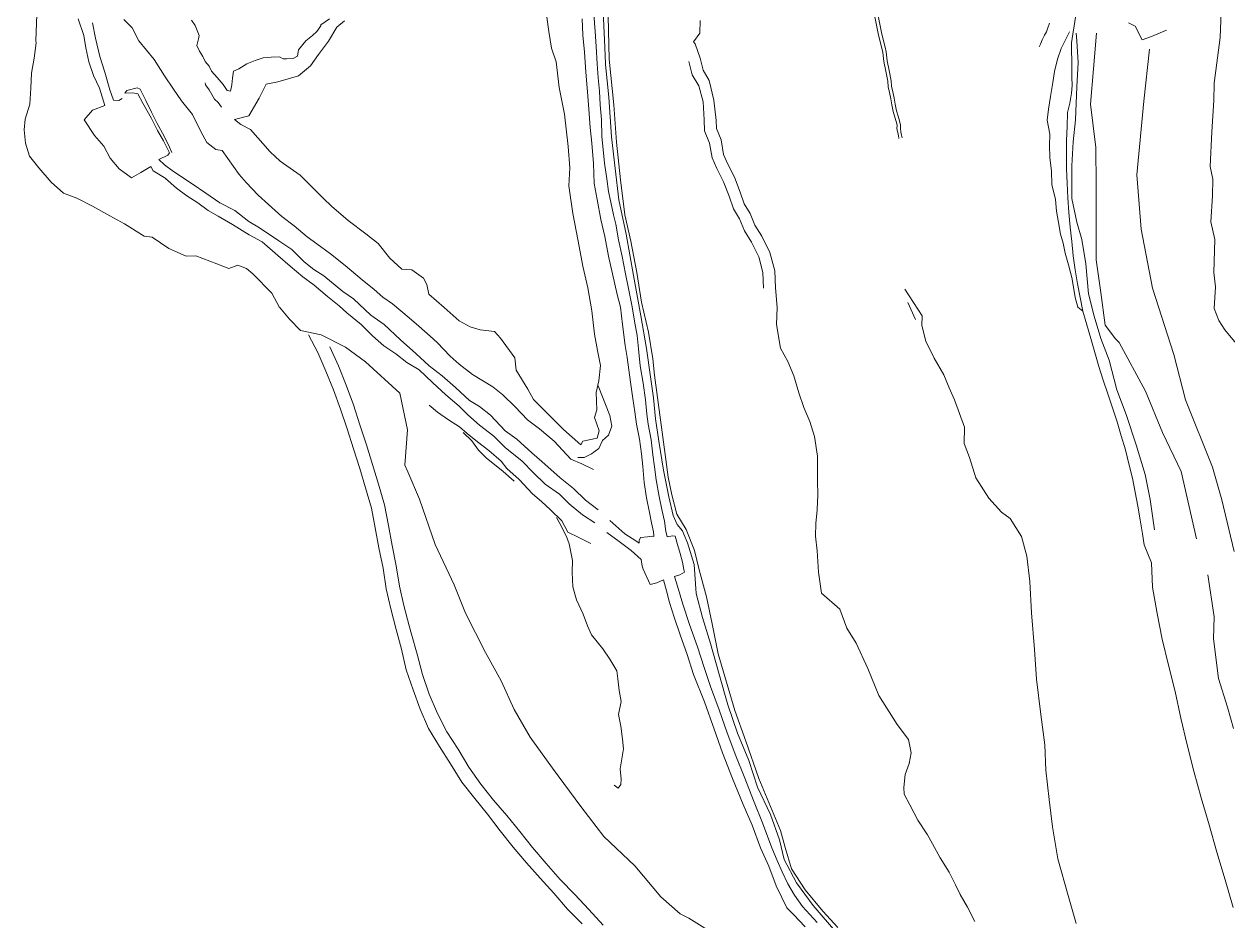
# Model space of a CAD drawing. Extents: x 683321 to 688873, y 7661944 to 7668387.
# Drawn here: x 685196.6 to 685552.8, y 7666323.6 to 7666588.9 of the extents above; entities that cross this region are included whole.
import ezdxf

# ---------------------------------------------------------------- set-up
doc = ezdxf.new("R2010")
doc.units = 0
doc.header["$MEASUREMENT"] = 0
doc.layers.add('01 CRESTA_Line', color=3, linetype='Continuous', lineweight=20)

msp = doc.modelspace()

# ---------------------------------------------------------------- linework, layer by layer
at = {"layer": '01 CRESTA_Line'}
for points in [[(685551.1, 7666600.3, 4158.44), (685550.5, 7666584.88, 4159.26), (685548.75, 7666571.36, 4159.88), (685548.63, 7666566.23, 4159.79), (685548.08, 7666556.98, 4159.75), (685547.54, 7666546.71, 4159.84), (685548.36, 7666542.96, 4159.36), (685548.29, 7666538.03, 4159.22), (685547.73, 7666530.4, 4159.21), (685548.97, 7666525.17, 4159.23), (685548.6, 7666515.43, 4159.7), (685549.09, 7666511.11, 4160.04), (685548.7, 7666504.74, 4160.21), (685550.12, 7666501.2, 4160.39), (685551.87, 7666498.45, 4160.17), (685555.22, 7666494.36, 4159.86)], [(685367.87, 7666594.69, 4224.25), (685368.33, 7666584.2, 4223.84), (685368.63, 7666577.17, 4223.79), (685368.59, 7666576.9, 4223.85), (685369.58, 7666567.26, 4223.46), (685370.35, 7666555.55, 4223.38), (685371.48, 7666546.14, 4223.29), (685372.54, 7666536.92, 4223.1), (685374.76, 7666526.72, 4222.7), (685376.95, 7666514.47, 4222.09), (685379.07, 7666502.61, 4221.65), (685380.78, 7666492.93, 4221.48), (685381.89, 7666484.48, 4221.16), (685382.78, 7666478.28, 4220.96), (685383.42, 7666472.06, 4220.86), (685384.45, 7666465.53, 4220.84), (685385.81, 7666456.9, 4220.74), (685387.36, 7666448.99, 4220.61), (685388.6, 7666443.54, 4220.61), (685389.82, 7666440.87, 4220.79), (685391.38, 7666439, 4220.95), (685391.76, 7666437.95, 4220.01), (685392.89, 7666435.39, 4220.52), (685394.84, 7666428.96, 4220.27), (685395.42, 7666420.45, 4219.92), (685397.3, 7666413.32, 4219.67), (685399.68, 7666405.62, 4219.33), (685402.11, 7666396.85, 4219.1), (685404.8, 7666387.54, 4218.83), (685407.68, 7666379.13, 4218.6), (685411.05, 7666370.99, 4218.33), (685413.6, 7666363.14, 4218.03), (685417.41, 7666355.02, 4217.82), (685420.09, 7666347.57, 4217.54), (685421.49, 7666341.72, 4217.22), (685425.11, 7666334.8, 4217.01), (685430.06, 7666328.11, 4216.81), (685437.28, 7666319.78, 4216.57)], [(685403.8, 7666317.77, 4231.68), (685393.31, 7666324.38, 4232.27), (685390.75, 7666325.71, 4233.72), (685384.99, 7666330.67, 4234.33), (685377.28, 7666339.82, 4233.79), (685368.1, 7666348.54, 4233.79), (685361.32, 7666357.38, 4233.14), (685352.94, 7666368.79, 4232.1), (685346.33, 7666377.91, 4231.81), (685341.63, 7666386.15, 4231.83), (685337.79, 7666394.56, 4231.23), (685333.12, 7666402.98, 4231.54), (685327.24, 7666414.62, 4232.32), (685323.83, 7666423.01, 4232.48), (685318.22, 7666434.96, 4232.96), (685313.58, 7666448.33, 4233.81), (685310.14, 7666456.4, 4234.47), (685309.25, 7666458.35, 4234.49), (685310.01, 7666468.85, 4233.8), (685307.78, 7666479.72, 4233.41), (685297.64, 7666488.96, 4235.07), (685291.7, 7666493.31, 4235.77), (685284.52, 7666496.95, 4237), (685278.33, 7666498.19, 4237.91), (685275.1, 7666501.58, 4237.69), (685272.18, 7666505.11, 4238.05), (685272.17, 7666505.07, 4237.98), (685269.89, 7666509.24, 4236.86), (685264.27, 7666514.95, 4236.91), (685262.39, 7666516.54, 4235.97), (685259.8, 7666517.6, 4235.96), (685257.19, 7666516.58, 4238.3), (685253.59, 7666517.96, 4239.16), (685247.43, 7666520.32, 4238.85), (685244.55, 7666520.19, 4239.95), (685239.44, 7666522.47, 4240.98), (685234.52, 7666525.87, 4241.3), (685232.15, 7666526.12, 4241.92), (685226.3, 7666529.76, 4242.94), (685221.96, 7666532.16, 4243.44), (685216.8, 7666535.05, 4244.01), (685212.2, 7666537.38, 4244.44), (685208.24, 7666538.87, 4244.85), (685204.55, 7666542.13, 4245.68), (685200.96, 7666546.33, 4246.16), (685198.22, 7666549.84, 4246.93), (685196.96, 7666553.69, 4246.7), (685196.57, 7666557.56, 4246.16), (685196.9, 7666560.78, 4245.43), (685198.23, 7666565.15, 4244.94), (685198.58, 7666569.96, 4244.83), (685198.73, 7666574.33, 4245.36), (685199.53, 7666578.8, 4245.81), (685200.14, 7666583.31, 4246.01), (685200.09, 7666583.87, 4246.09), (685200.36, 7666591.71, 4246.84)], [(685212.55, 7666590.45, 4239.4), (685214.25, 7666585.45, 4238.75), (685214.86, 7666581.82, 4238.42), (685215.72, 7666577.69, 4238.18), (685217.13, 7666573.69, 4237.73), (685218.84, 7666569.87, 4237.49), (685220.45, 7666564.8, 4236.9), (685216.79, 7666563.38, 4237.19), (685214.32, 7666560.59, 4236.88), (685217.38, 7666555.91, 4236.9), (685220.13, 7666552.78, 4236.3), (685222.05, 7666549.17, 4236.27), (685224.7, 7666546.05, 4235.97), (685228.31, 7666543.4, 4236.13), (685231.14, 7666544.95, 4236.07), (685234.09, 7666546.7, 4235.94), (685234.73, 7666545.43, 4236.01), (685238.51, 7666543.19, 4235.53), (685238.43, 7666543.19, 4235.51), (685241.65, 7666540.3, 4234.85), (685244.69, 7666538.08, 4234.23), (685248.01, 7666535.96, 4233.47), (685251.01, 7666533.71, 4232.89), (685254.01, 7666532.1, 4232.72), (685258.25, 7666529.59, 4232.29), (685263.13, 7666526.57, 4231.56), (685266.98, 7666524.41, 4231.17), (685271.69, 7666520.42, 4230.63), (685275.35, 7666517.22, 4230.09), (685279.04, 7666514.14, 4229.41), (685282.42, 7666511.6, 4229.2), (685286.36, 7666508.32, 4228.62), (685289.85, 7666505.52, 4228.21), (685292.11, 7666503.45, 4227.95), (685296.3, 7666500.02, 4227.55), (685299.69, 7666496.66, 4227.32), (685303.01, 7666493.71, 4226.75), (685306.61, 7666491.3, 4226.4), (685309.87, 7666488.77, 4225.9), (685313.45, 7666486.63, 4225.34), (685317.38, 7666482.86, 4224.93), (685321.34, 7666479.2, 4224.58), (685325.32, 7666475.86, 4224.56), (685327.91, 7666473.24, 4224.11), (685331.35, 7666470.22, 4223.68), (685335.56, 7666466.93, 4223.09), (685338.95, 7666463.61, 4222.82), (685343.98, 7666459.59, 4222.23), (685347.21, 7666456.22, 4221.92), (685350.73, 7666452.81, 4221.6), (685354.99, 7666449.83, 4221.15), (685357.9, 7666446.97, 4220.84), (685361.78, 7666443.72, 4220.53), (685365.49, 7666441.35, 4220.25)], [(685226.09, 7666590.2, 4238.99), (685228.55, 7666587.76, 4238.48), (685230.48, 7666583.87, 4238.09), (685232.8, 7666581.15, 4237.72), (685235.11, 7666578.39, 4237.44), (685238.12, 7666573.55, 4237.06), (685240.79, 7666569.61, 4236.67), (685243.15, 7666566.18, 4236.19), (685246.41, 7666562.14, 4235.79), (685248.88, 7666557.12, 4235.29), (685250.68, 7666553.84, 4234.83), (685253.36, 7666551.75, 4234.38), (685255.17, 7666551.45, 4234.05), (685260.2, 7666544.37, 4233.46), (685262.3, 7666542, 4232.99), (685265.84, 7666538.23, 4232.71), (685268.89, 7666535.53, 4232.06), (685272.83, 7666531.95, 4231.48), (685276.48, 7666529.23, 4230.91), (685280.35, 7666525.92, 4230.48), (685283.16, 7666523.91, 4229.92), (685287.29, 7666520.88, 4229.65), (685291.55, 7666517.47, 4229.14), (685296.66, 7666513.22, 4228.5), (685300.16, 7666510.34, 4228.13), (685302.7, 7666508.08, 4227.66), (685305.58, 7666506.07, 4227.46), (685310.48, 7666501.98, 4227.07), (685313.42, 7666499.49, 4226.6), (685316.74, 7666496.54, 4226.16), (685318.78, 7666494.65, 4225.91), (685322.63, 7666490.65, 4225.68), (685325.32, 7666488.28, 4225.4), (685329.3, 7666485.19, 4224.94), (685335.33, 7666481.61, 4224.6), (685338.25, 7666479.15, 4224.06), (685341.92, 7666475.66, 4223.67), (685345.57, 7666471.77, 4223.18), (685349.1, 7666469.17, 4222.89), (685353.46, 7666465.49, 4222.25), (685358.33, 7666460.16, 4221.81), (685361.66, 7666458.82, 4221.38), (685365.08, 7666457.14, 4221.08)], [(685286.92, 7666590.38, 4229.2), (685284.41, 7666588.63, 4228.09), (685284.4, 7666588.35, 4228.17), (685283.22, 7666586.71, 4229.07), (685281.95, 7666585.5, 4229.2), (685279.96, 7666583.92, 4228.95), (685277.79, 7666581.3, 4227.85), (685277.63, 7666580.66, 4228.28), (685277.47, 7666579.37, 4229.07), (685276.24, 7666578.73, 4229.43), (685274.36, 7666578.57, 4229.25), (685273.19, 7666578.57, 4228.98), (685272.13, 7666579.18, 4229.61), (685269.68, 7666579.06, 4230.08), (685267.27, 7666578.85, 4230.18), (685264.93, 7666578.13, 4229.82), (685262.52, 7666577.13, 4229.37), (685260.15, 7666575.59, 4228.81), (685258.55, 7666574.93, 4228.57), (685258.23, 7666572.86, 4229.1), (685258.09, 7666570.94, 4229.47), (685257.63, 7666569.01, 4229.74), (685256.68, 7666569.23, 4230.24), (685255.47, 7666571.03, 4230.49), (685253.69, 7666573.05, 4229.98), (685252.01, 7666574.93, 4229.48), (685251.3, 7666576.47, 4230.07), (685250.19, 7666577.84, 4230.23), (685249.42, 7666579.27, 4229.9), (685248.47, 7666580.91, 4229.11), (685247.68, 7666582.52, 4228.3), (685248.17, 7666584.56, 4229.21), (685248.35, 7666585.53, 4229.81), (685247.8, 7666586.98, 4230.01), (685247.21, 7666588.5, 4229.88), (685246.1, 7666590.05, 4229.28)], [(685351.27, 7666590.88, 4226.44), (685351.88, 7666586.65, 4226.1), (685352.66, 7666581.76, 4225.96), (685353.99, 7666577.72, 4225.81), (685354.93, 7666570.09, 4225.7), (685356.45, 7666562.22, 4225.46), (685357.57, 7666552.64, 4224.98), (685358.09, 7666546.34, 4225.06), (685357.74, 7666541.05, 4225.08), (685358.92, 7666532.83, 4224.63), (685360.51, 7666524.63, 4224.64), (685361.87, 7666517.22, 4224.19), (685363.38, 7666510.87, 4223.89), (685364.59, 7666504.07, 4223.67), (685365.35, 7666497.11, 4223.47), (685366.25, 7666492.27, 4223.35), (685367.16, 7666487.89, 4223.12), (685366.64, 7666483.33, 4223.41), (685365.84, 7666479.91, 4223.68), (685366.07, 7666474.76, 4224.55), (685365.4, 7666472.54, 4224.75), (685366.74, 7666468.51, 4224.72), (685366.12, 7666466.37, 4224.72), (685361.87, 7666465.45, 4224.4), (685361.33, 7666464.42, 4224.63), (685356.16, 7666468.96, 4224.47), (685347.36, 7666477.78, 4222.94), (685345.64, 7666480.89, 4223.4), (685342.15, 7666486.48, 4223.19), (685341.77, 7666490.18, 4224.02), (685337.55, 7666495.99, 4222.9), (685335.75, 7666497.97, 4223.82), (685331.53, 7666498.47, 4223.67), (685328.6, 7666499.28, 4224.58), (685325.32, 7666501.08, 4224.36), (685320.89, 7666504.99, 4224.72), (685316.39, 7666508.97, 4224.94), (685315.77, 7666511.84, 4223.58), (685314.77, 7666513.69, 4224.01), (685311.3, 7666516.2, 4223.91), (685308.35, 7666516.42, 4224.65), (685304.81, 7666519.6, 4225.66), (685301.34, 7666523.97, 4225.55), (685297.72, 7666526.85, 4226.36), (685292.5, 7666530.81, 4226.38), (685287.53, 7666534.98, 4226.14), (685285.14, 7666537.23, 4226.52), (685281.59, 7666540.78, 4226.46), (685278.23, 7666544.2, 4226.84), (685272.3, 7666548.28, 4226.75), (685269.36, 7666551.04, 4227.01), (685263.53, 7666557.71, 4226.65), (685260.7, 7666559.18, 4226.97), (685258.88, 7666560.64, 4228.34), (685263.08, 7666561.76, 4228.74), (685266.09, 7666566.99, 4228.45), (685268.21, 7666571.11, 4228.44), (685271.61, 7666571.82, 4227.33), (685277.78, 7666573.53, 4227.14), (685281.29, 7666576.55, 4227.07), (685283.72, 7666579.88, 4227.01), (685286.65, 7666583.79, 4227.64), (685289.16, 7666587.99, 4227.71), (685291.4, 7666589.87, 4228.01)], [(685361.73, 7666590.44, 4223.3), (685361.95, 7666585.63, 4223.11), (685362.36, 7666580.58, 4222.89), (685362.83, 7666574.67, 4222.73), (685363.26, 7666568.82, 4222.69), (685363.67, 7666563.71, 4222.57), (685364.13, 7666558.33, 4222.51), (685364.56, 7666553.63, 4222.31), (685365.05, 7666547.64, 4222.35), (685365.29, 7666541.73, 4222.24), (685366.16, 7666536.96, 4222.09), (685367.25, 7666531.02, 4221.89), (685368.39, 7666526.07, 4221.66), (685369.47, 7666520.25, 4221.52), (685370.74, 7666514.99, 4221.28), (685372.08, 7666508.89, 4221.01), (685373.04, 7666505.12, 4220.91), (685373.67, 7666500.03, 4220.86), (685374.46, 7666493.78, 4220.69), (685375.06, 7666490.27, 4220.51), (685375.48, 7666486.63, 4220.37), (685375.99, 7666482.98, 4220.24), (685376.66, 7666478.11, 4220.2), (685377.34, 7666474.2, 4219.94), (685377.76, 7666470.51, 4219.94), (685378.71, 7666466.09, 4220.01), (685379.27, 7666461.7, 4219.94), (685379.67, 7666457.97, 4219.8), (685380.05, 7666453.29, 4219.79), (685380.78, 7666448.72, 4219.7), (685381.69, 7666444.43, 4219.67), (685382.28, 7666441.3, 4219.46), (685382.83, 7666438.71, 4219.51), (685382.93, 7666437.58, 4219.33), (685382.91, 7666437.3, 4219.25), (685382.4, 7666437.38, 4219.29), (685381.02, 7666437.18, 4219.3), (685378.96, 7666437.01, 4219.31), (685378.58, 7666436.15, 4219.18), (685378.54, 7666435.32, 4219.14), (685377.61, 7666436.04, 4219.15), (685374.39, 7666438.1, 4219.58), (685369.88, 7666442, 4220.01)], [(685431.29, 7666323.06, 4216.1), (685426.96, 7666327.8, 4216.32), (685424.53, 7666331.17, 4216.32), (685422.59, 7666334.5, 4216.49), (685420.86, 7666338.06, 4216.65), (685419.39, 7666341.4, 4216.6), (685417.82, 7666345.19, 4216.57), (685415.05, 7666352.6, 4216.77), (685412.58, 7666358.69, 4217), (685409.63, 7666366.25, 4217.22), (685407.2, 7666372.43, 4217.45), (685404.65, 7666379.18, 4217.68), (685402.26, 7666386, 4217.88), (685399.73, 7666392.91, 4218.05), (685397.86, 7666398.57, 4218.11), (685395.81, 7666404.68, 4218.15), (685393.49, 7666411.28, 4218.2), (685391.49, 7666417.3, 4218.27), (685389.89, 7666422.62, 4218.46), (685389.03, 7666425.46, 4218.76), (685390.57, 7666425.95, 4218.71), (685392.03, 7666426.78, 4218.77), (685391.85, 7666427.53, 4218.86), (685391.36, 7666429.66, 4218.93), (685390.69, 7666432.22, 4219.16), (685389.93, 7666434.93, 4219.19), (685389.21, 7666437.41, 4219.24), (685388.41, 7666437.49, 4219.28), (685386.89, 7666437.23, 4219.34), (685386.85, 7666437.25, 4219.34), (685386.49, 7666438.77, 4219.42), (685386.08, 7666441.84, 4219.55), (685385.27, 7666445.3, 4219.51), (685384.49, 7666449.12, 4219.69), (685383.58, 7666454.09, 4219.71), (685383.11, 7666457.87, 4219.68), (685382.59, 7666461.41, 4219.84), (685382.1, 7666465.93, 4219.96), (685381.28, 7666470.49, 4220.03), (685380.9, 7666473.49, 4220.13), (685380.41, 7666477.73, 4220.15), (685379.74, 7666482.62, 4220.36), (685378.92, 7666487.79, 4220.42), (685378.43, 7666492.76, 4220.61), (685377.99, 7666496.75, 4220.8), (685377.25, 7666500.98, 4220.93), (685376.52, 7666505.19, 4220.91), (685375.53, 7666510.16, 4221.15), (685374.53, 7666515.04, 4221.42), (685373.54, 7666520.09, 4221.7), (685372.49, 7666525.06, 4221.84), (685371.65, 7666529.7, 4221.92), (685370.99, 7666532.47, 4221.97), (685370.16, 7666536.15, 4222.02), (685369.53, 7666539.3, 4222.08), (685368.99, 7666543.07, 4222.28), (685368.29, 7666547.73, 4222.48), (685367.89, 7666551.74, 4222.4), (685367.57, 7666555.6, 4222.42), (685367.39, 7666560.6, 4222.58), (685367, 7666564.97, 4222.64), (685366.84, 7666568.99, 4222.72), (685366.5, 7666572.98, 4222.79), (685366.2, 7666577.1, 4222.83), (685365.87, 7666582.27, 4223.14), (685365.56, 7666586.64, 4223.11), (685365.21, 7666591.9, 4223.38)], [(685369.4, 7666591.23, 4224.01), (685369.73, 7666578.5, 4223.8), (685371.05, 7666564.97, 4223.46), (685371.84, 7666553.96, 4223.43), (685373.07, 7666542.78, 4223.25), (685374.38, 7666532.43, 4222.94), (685376.14, 7666524.61, 4222.64), (685377.93, 7666515.42, 4222.2), (685379.28, 7666506.65, 4221.7), (685381.35, 7666497.73, 4221.67), (685382.62, 7666489.84, 4221.37), (685383.14, 7666485, 4221.22), (685386.44, 7666460.06, 4220.74), (685387.2, 7666454.86, 4220.7), (685388.25, 7666449.66, 4220.61), (685389.75, 7666443.87, 4220.08), (685392.53, 7666439.33, 4220.59), (685394.98, 7666433.11, 4220.55), (685396.36, 7666427.42, 4220.32), (685398.47, 7666419.47, 4219.89), (685400.19, 7666411.48, 4219.62), (685401.92, 7666402.55, 4219.33), (685404.4, 7666394.2, 4219.03), (685406.92, 7666385.78, 4218.81), (685410.15, 7666376.76, 4218.61), (685413.99, 7666365.72, 4218.08), (685417.47, 7666357.45, 4217.85), (685420.4, 7666350.28, 4217.68), (685421.74, 7666345.25, 4217.36), (685423.64, 7666338.95, 4217.18), (685427.74, 7666332.75, 4216.96), (685432.92, 7666326.41, 4216.77), (685437.37, 7666321.61, 4216.66)], [(685396.6, 7666589.98, 4225.68), (685396.5, 7666586.23, 4225.34), (685394.69, 7666583.58, 4225.33), (685395.14, 7666583.02, 4224.27), (685396.65, 7666578.79, 4224.16), (685397.57, 7666575.22, 4224.07), (685399.33, 7666572.23, 4224), (685400.64, 7666566.33, 4223.93), (685401.34, 7666560.37, 4223.89), (685401.43, 7666558, 4223.91), (685402.8, 7666554.61, 4223.88), (685403.57, 7666550.34, 4223.94), (685404.7, 7666547.63, 4223.93), (685406.75, 7666543.63, 4223.91), (685408.47, 7666539.17, 4223.84), (685409.65, 7666535.74, 4223.78), (685411.44, 7666532.85, 4223.74), (685412.84, 7666529.34, 4223.61), (685414.89, 7666526.1, 4223.51), (685417.28, 7666521.3, 4223.36), (685418.7, 7666515.92, 4223.08), (685418.88, 7666510.85, 4222.92), (685419.44, 7666505.06, 4222.78), (685419.19, 7666500.03, 4222.57), (685420.42, 7666492.96, 4222.66), (685422.58, 7666489.03, 4222.6), (685424.32, 7666484.83, 4222.52), (685425.85, 7666479.78, 4222.35), (685427.35, 7666475.46, 4222.24), (685429.11, 7666471.29, 4222.18), (685430.47, 7666466.86, 4222.03), (685431.31, 7666461.1, 4221.9), (685431.33, 7666453.75, 4221.14), (685431.42, 7666449.63, 4221.12), (685431.23, 7666445.2, 4221.05), (685430.84, 7666441.16, 4220.91), (685430.76, 7666437.4, 4220.82), (685431.28, 7666433.08, 4220.62), (685431.64, 7666426.69, 4220.52), (685432.51, 7666420.57, 4222.37), (685437.92, 7666415.82, 4221.38), (685440.01, 7666410.21, 4221.47), (685442.81, 7666405.74, 4220.84), (685446.24, 7666398.21, 4220.32), (685449.51, 7666390.3, 4219.98), (685454.95, 7666381.71, 4219.49), (685458.33, 7666377.25, 4218.63), (685459.07, 7666373.28, 4218.89), (685458.52, 7666370.15, 4218.52), (685457.31, 7666366.93, 4220.29), (685456.92, 7666363.07, 4220.34), (685457.02, 7666361.08, 4219.24), (685458.66, 7666357.9, 4219.08), (685461.08, 7666353.36, 4218.97), (685463.93, 7666348.99, 4218.83), (685465.34, 7666346.36, 4218.59), (685467.63, 7666342.25, 4218.76), (685470.3, 7666337.98, 4218.6), (685472.17, 7666334.24, 4218.73), (685473.62, 7666331.36, 4218.64), (685475.7, 7666327.66, 4218.53), (685477.87, 7666323.4, 4218.58)], [(685455.45, 7666555.01, 4190.06), (685455.28, 7666555.79, 4190.1), (685455.08, 7666556.79, 4190.13), (685454.87, 7666557.87, 4190.17), (685454.92, 7666558.93, 4190.37), (685454.68, 7666560.03, 4190.39), (685454.27, 7666561.38, 4190.5), (685453.74, 7666563.01, 4190.54), (685453.39, 7666564.96, 4190.51), (685453.08, 7666566.73, 4190.61), (685452.7, 7666568.6, 4190.67), (685452.23, 7666570.33, 4190.75), (685452.15, 7666571.99, 4190.74), (685451.6, 7666574.92, 4190.91), (685451.03, 7666577.84, 4191.01), (685450.7, 7666580.49, 4191.1), (685450.38, 7666581.79, 4191.13), (685449.44, 7666585.63, 4191.11), (685448.21, 7666591.48, 4191.03)], [(685449.17, 7666591.77, 4191.03), (685450.42, 7666585.85, 4191.11), (685451.35, 7666582.03, 4191.13), (685451.69, 7666580.68, 4191.1), (685452.02, 7666578, 4191.01), (685452.58, 7666575.1, 4190.91), (685453.14, 7666572.11, 4190.74), (685453.23, 7666570.49, 4190.75), (685453.67, 7666568.83, 4190.67), (685454.06, 7666566.91, 4190.61), (685454.37, 7666565.14, 4190.51), (685454.71, 7666563.25, 4190.54), (685455.22, 7666561.68, 4190.5), (685455.65, 7666560.29, 4190.39), (685455.93, 7666559.01, 4190.37), (685455.88, 7666557.95, 4190.17), (685456.06, 7666556.98, 4190.13), (685456.25, 7666556, 4190.1), (685456.43, 7666555.23, 4190.06)], [(685509.91, 7666503.94, 4191.71), (685509.08, 7666507.97, 4191.63), (685508.25, 7666512, 4191.54), (685507.64, 7666516.14, 4191.46), (685507.03, 7666520.28, 4191.38), (685506.58, 7666524.53, 4191.32), (685506.12, 7666528.78, 4191.26), (685505.77, 7666533.14, 4191.24), (685505.41, 7666537.5, 4191.22), (685505.2, 7666541.77, 4191.2), (685504.99, 7666546.04, 4191.19), (685505.03, 7666550.25, 4191.14), (685505.06, 7666554.45, 4191.08), (685505.22, 7666558.58, 4191.02), (685505.38, 7666562.72, 4190.95), (685506.07, 7666565.45, 4190.89), (685506.56, 7666568.46, 4190.83), (685506.71, 7666570.7, 4190.78), (685506.66, 7666573.21, 4190.73), (685506.62, 7666575.72, 4190.68), (685506.58, 7666578.25, 4190.62), (685506.55, 7666580.77, 4190.57), (685506.52, 7666583.3, 4190.52), (685506.93, 7666585.85, 4190.46), (685507.34, 7666588.4, 4190.41), (685507.74, 7666590.95, 4190.36)], [(685216.8, 7666589.2, 4239.2), (685217.69, 7666584.74, 4238.79), (685218.94, 7666579.29, 4238.32), (685220.43, 7666574.62, 4237.88), (685221.93, 7666569.42, 4237.27), (685223.07, 7666566.4, 4237.03), (685224.65, 7666566.3, 4236.89), (685225.62, 7666566.83, 4236.92)], [(685500, 7666589.12, 4189.88), (685499.55, 7666587.74, 4189.59), (685499.13, 7666586.63, 4189.11), (685498.56, 7666585.6, 4189.01), (685497.8, 7666584.25, 4188.84), (685497.3, 7666582.98, 4188.9), (685496.98, 7666582.18, 4188.66)], [(685554.37, 7666327.55, 4193.34), (685552.02, 7666335.77, 4193.27), (685549.57, 7666343.9, 4193.3), (685547.25, 7666351.95, 4193.17), (685544.92, 7666359.97, 4193.2), (685542.71, 7666367.86, 4193.21), (685540.72, 7666375.7, 4193.2), (685538.9, 7666383.52, 4193.12), (685537.17, 7666391.44, 4192.91), (685535.25, 7666399.27, 4192.77), (685533.36, 7666406.96, 4192.76), (685531.84, 7666414.52, 4192.69), (685530.52, 7666422.32, 4192.73), (685530.16, 7666429.47, 4192.78), (685528.04, 7666434.78, 4192.81), (685527.49, 7666438.09, 4192.76), (685526.8, 7666442.18, 4192.69), (685526.1, 7666446.28, 4192.63), (685525.32, 7666450.43, 4192.55), (685524.54, 7666454.57, 4192.48), (685523.5, 7666458.74, 4192.43), (685522.45, 7666462.91, 4192.37), (685521.23, 7666467.08, 4192.29), (685520, 7666471.24, 4192.22), (685518.63, 7666475.35, 4192.13), (685517.25, 7666479.45, 4192.05), (685515.92, 7666483.53, 4191.99), (685514.59, 7666487.61, 4191.94), (685513.39, 7666491.73, 4191.89), (685512.2, 7666495.84, 4191.84), (685511.05, 7666499.89, 4191.77), (685509.91, 7666503.94, 4191.71), (685508.42, 7666505.12, 4191.48), (685507.64, 7666507.99, 4191.41), (685507.22, 7666510.48, 4191.4), (685506.6, 7666513.9, 4191.39), (685505.64, 7666517.65, 4191.43), (685504.65, 7666521.09, 4191.42), (685504.07, 7666524.06, 4191.38), (685503.23, 7666526.73, 4191.29), (685502.67, 7666530.15, 4191.27), (685502.1, 7666533.51, 4191.17), (685501.74, 7666536.97, 4191.1), (685500.72, 7666541.41, 4191.16), (685500.63, 7666545.41, 4191.11), (685500.12, 7666549.37, 4191.11), (685500.02, 7666552.94, 4190.93), (685500.13, 7666556.32, 4191.1), (685499.3, 7666560.46, 4191.11), (685499.73, 7666563.72, 4190.84), (685500.32, 7666567.48, 4190.64), (685500.98, 7666571.59, 4190.66), (685501.51, 7666574.88, 4190.55), (685502.42, 7666578.51, 4190.38), (685503.45, 7666581.65, 4190.24), (685505.04, 7666584.84, 4190.15), (685505.97, 7666586.54, 4189.99)], [(685534.64, 7666587.09, 4170.1), (685530.21, 7666585.18, 4170.37), (685527.46, 7666584.18, 4175.07), (685525.34, 7666588.25, 4175.96), (685523.42, 7666589.21, 4177.56)], [(685507.88, 7666586.21, 4189.61), (685508.12, 7666583.92, 4190.24), (685508.45, 7666577.52, 4190.07), (685508.12, 7666570.29, 4189.86), (685507.66, 7666560.51, 4189.76), (685506.97, 7666554.04, 4189.69), (685506.65, 7666546.98, 4189.58), (685506.65, 7666537.29, 4189.59), (685508.12, 7666530.23, 4189.61), (685509.6, 7666525.14, 4189.73), (685510.75, 7666517.91, 4189.87), (685511.57, 7666509.04, 4189.84), (685513.21, 7666502.47, 4189.84), (685515.19, 7666495.91, 4189.92), (685517.65, 7666489.5, 4190.01), (685519.95, 7666480.63, 4190.15), (685522.74, 7666473.41, 4190.38), (685525.69, 7666464.38, 4190.65), (685528.32, 7666455.67, 4190.92), (685529.8, 7666448.28, 4191.18), (685531.11, 7666439.25, 4191.42)], [(685543.55, 7666436.62, 4181.94), (685539.01, 7666456.47, 4182.26), (685533.42, 7666468.05, 4183.59), (685528.38, 7666480.26, 4183.43), (685520.67, 7666494.69, 4184.73), (685519.55, 7666495.76, 4187.2), (685516.51, 7666499.85, 4187.27), (685515.16, 7666509.5, 4186.74), (685513.81, 7666519.15, 4186.21), (685513.79, 7666530.23, 4186.39), (685513.78, 7666541.32, 4186.56), (685513.76, 7666552.41, 4186.74), (685512.14, 7666565.23, 4187.87), (685513.01, 7666575.68, 4187.76), (685513.87, 7666586.14, 4187.64)], [(685529.57, 7666581.49, 4175.11), (685527.92, 7666566.06, 4175.3), (685525.83, 7666544.24, 4175.51), (685527.1, 7666528.23, 4175.42), (685530.45, 7666510.74, 4175.32), (685536.82, 7666491.08, 4175.64), (685540.25, 7666477.73, 4175.56), (685548.27, 7666457.8, 4175.75), (685551.04, 7666448.11, 4175.67), (685554.63, 7666432.89, 4175.55)], [(685393.3, 7666577.77, 4225.66), (685394.3, 7666573.87, 4225.57), (685396.22, 7666570.6, 4225.5), (685397.53, 7666565.88, 4225.43), (685397.83, 7666560.52, 4225.39), (685397.96, 7666557.25, 4225.41), (685399.42, 7666553.63, 4225.38), (685400.19, 7666549.34, 4225.44), (685401.52, 7666546.15, 4225.43), (685403.56, 7666542.19, 4225.41), (685405.18, 7666537.97, 4225.34), (685406.47, 7666534.23, 4225.28), (685408.31, 7666531.27, 4225.24), (685409.71, 7666527.75, 4225.11), (685411.84, 7666524.38, 4225.01), (685413.99, 7666520.06, 4224.86), (685415.22, 7666515.41, 4224.58), (685415.39, 7666510.72, 4224.42)], [(685240.3, 7666550.88, 4236.46), (685239.58, 7666552.43, 4236.69), (685238.01, 7666555.74, 4236.77), (685235.94, 7666559.5, 4236.99), (685234.28, 7666562.78, 4237.14), (685232.57, 7666566.25, 4237.38), (685230.88, 7666569.62, 4237.7), (685230.08, 7666570, 4237.83), (685226.94, 7666569.19, 4237.75), (685226.43, 7666568.39, 4237.78), (685228.73, 7666568.56, 4237.74), (685230.19, 7666568.28, 4237.58), (685231.71, 7666565.52, 4237.34), (685234.26, 7666560.94, 4237.01), (685236.02, 7666557.4, 4236.75), (685237.82, 7666554.34, 4236.69), (685239.57, 7666550.83, 4236.41), (685239.06, 7666550.13, 4236.31), (685236.49, 7666548.86, 4236.1), (685238.16, 7666547.22, 4236.07), (685240.76, 7666545.31, 4235.64), (685246.28, 7666541.61, 4234.5), (685250.37, 7666538.81, 4233.7), (685254.5, 7666535.98, 4232.97), (685258.9, 7666533.74, 4232.51), (685263.07, 7666530.5, 4231.94), (685266.27, 7666528.61, 4231.7), (685271.95, 7666524.72, 4230.86), (685275.79, 7666522.2, 4230.43), (685279.5, 7666518.51, 4229.7), (685282.34, 7666516.26, 4229.58), (685285.3, 7666514.41, 4229.24), (685290.87, 7666509.76, 4228.61), (685294.08, 7666507.56, 4228.25), (685299.13, 7666502.75, 4227.49), (685303.14, 7666499.96, 4227.29), (685308, 7666495.44, 4226.53), (685312.46, 7666491.4, 4225.83), (685316.47, 7666487.75, 4225.38), (685320.31, 7666484.81, 4225.11), (685324.27, 7666481.35, 4224.88), (685328.36, 7666477.55, 4224.63), (685331.31, 7666475.71, 4224.21), (685334.6, 7666473.19, 4223.89), (685338.96, 7666468.58, 4223.14), (685342.36, 7666466.06, 4222.9), (685346.85, 7666462, 4222.43), (685349.81, 7666459.49, 4222.28), (685355.23, 7666454.62, 4221.63), (685359.19, 7666451.48, 4221.32), (685362.75, 7666448.07, 4220.88), (685366.46, 7666445.18, 4220.65)], [(685254.98, 7666564.27, 4228.17), (685254.02, 7666565.65, 4229.07), (685252.96, 7666566.67, 4229.75), (685252.12, 7666568.07, 4230.06), (685251.36, 7666569.44, 4229.98), (685250.26, 7666570.95, 4229.23), (685250.14, 7666571.53, 4228.9)], [(685268.21, 7666571.11, 4228.44), (685266.09, 7666566.99, 4228.45), (685263.08, 7666561.76, 4228.74), (685258.88, 7666560.64, 4228.34)], [(685507.87, 7666322.81, 4199.68), (685505.51, 7666331.11, 4199.24), (685502.47, 7666341.94, 4199.3), (685500.89, 7666351.44, 4198.91), (685499.95, 7666359.49, 4198.31), (685498.88, 7666368.16, 4198.02), (685498.61, 7666375.7, 4197.43), (685497.42, 7666384.64, 4197.1), (685496.18, 7666395.11, 4196.12), (685495.56, 7666403.86, 4194.91), (685494.65, 7666414.72, 4193.83), (685494.14, 7666423.97, 4192.9), (685493.26, 7666431.43, 4192.5), (685491.71, 7666437.29, 4191.46), (685488.32, 7666442.62, 4191.69), (685485.83, 7666444.47, 4193.5), (685482.01, 7666448.64, 4193.93), (685478.18, 7666454.66, 4194.44), (685476.34, 7666460.66, 4194.5), (685474.74, 7666464.82, 4194.23), (685474.83, 7666469.6, 4193.04), (685471.91, 7666477.68, 4193.17), (685470.35, 7666481.26, 4193.5), (685468.77, 7666485.12, 4193.88), (685465.84, 7666490.09, 4194.27), (685463.46, 7666495.1, 4194.8), (685462.18, 7666499.69, 4195.27), (685462.3, 7666502.53, 4195.97), (685457.17, 7666510.43, 4196.26)], [(685458.12, 7666506.5, 4197.41), (685460.37, 7666501.5, 4197)], [(685280.7, 7666496.99, 4238.68), (685283.45, 7666491.69, 4238.48), (685285.91, 7666486.24, 4238.73), (685288.17, 7666480.63, 4239.17), (685290.25, 7666474.92, 4239.28), (685292.15, 7666469.12, 4239.33), (685294.08, 7666463.22, 4239.54), (685295.88, 7666457.42, 4239.74), (685297.63, 7666451.64, 4239.73), (685299.33, 7666445.7, 4239.86), (685300.48, 7666439.84, 4240.08), (685301.55, 7666433.91, 4240.34), (685302.78, 7666427.9, 4240.65), (685303.73, 7666421.84, 4240.74), (685305.05, 7666415.88, 4240.79), (685306.68, 7666409.82, 4240.78), (685308.22, 7666403.92, 4240.68), (685309.64, 7666397.82, 4240.79), (685311.75, 7666391.9, 4240.71), (685313.73, 7666386.2, 4240.87), (685316.23, 7666380.48, 4240.87), (685319.46, 7666375.16, 4241.03), (685322.73, 7666370.02, 4240.97), (685326.1, 7666364.65, 4241.11), (685329.91, 7666359.8, 4241.16), (685333.66, 7666355.11, 4241.38), (685337.48, 7666350.21, 4241.7), (685341.32, 7666345.37, 4241.9), (685345.21, 7666340.76, 4242.16), (685349.24, 7666336.26, 4242.39), (685353.34, 7666331.73, 4242.65), (685357.36, 7666327.07, 4242.89), (685361.7, 7666322.66, 4242.86)], [(685287.05, 7666493.43, 4237.28), (685289.59, 7666487.81, 4237.53), (685291.9, 7666482.06, 4237.97), (685294.03, 7666476.23, 4238.08), (685295.95, 7666470.37, 4238.13), (685297.89, 7666464.43, 4238.34), (685299.7, 7666458.59, 4238.54), (685301.47, 7666452.77, 4238.53), (685303.23, 7666446.64, 4238.66), (685304.41, 7666440.58, 4238.88), (685305.48, 7666434.66, 4239.14), (685306.72, 7666428.61, 4239.45), (685307.67, 7666422.58, 4239.54), (685308.94, 7666416.83, 4239.59), (685310.54, 7666410.86, 4239.58), (685311.26, 7666408.35, 4239.33), (685312.85, 7666402.52, 4239.35), (685314.42, 7666396.43, 4239.35), (685316.49, 7666390.65, 4239.35), (685318.89, 7666384.93, 4239.45), (685321.7, 7666379.48, 4239.54), (685325.01, 7666374.34, 4239.65), (685328.14, 7666369.05, 4239.88), (685331.71, 7666364.07, 4239.88), (685335.48, 7666359.29, 4240.09), (685339.4, 7666354.73, 4240.27), (685343.26, 7666350.01, 4240.61), (685347.04, 7666345.24, 4240.81), (685351.07, 7666340.54, 4241.07), (685355.18, 7666335.84, 4241.37), (685359.54, 7666331.42, 4241.51), (685363.7, 7666326.92, 4241.56), (685367.9, 7666322.28, 4241.76)], [(685366.41, 7666481.84, 4222.98), (685369.92, 7666473.13, 4222.79), (685370.47, 7666469.91, 4222.76), (685369.55, 7666467.31, 4222.84), (685367.78, 7666465.65, 4222.92), (685366.62, 7666463.33, 4223.37), (685364.45, 7666461.7, 4223.73), (685362.28, 7666460.62, 4224.04), (685360.42, 7666460.68, 4223.14)], [(685316.41, 7666476.17, 4226.24), (685318.91, 7666474.08, 4225.81), (685322.12, 7666471.77, 4225.19), (685325.39, 7666469.7, 4225.13), (685327.67, 7666467.78, 4224.86), (685330.72, 7666465.26, 4224.41), (685334.11, 7666462.74, 4224.26), (685337.78, 7666459.56, 4223.91), (685339.46, 7666457.39, 4223.67), (685343.06, 7666454.13, 4223.34), (685346.97, 7666449.89, 4222.99), (685349.7, 7666447.63, 4223.12), (685352.38, 7666445.18, 4222.84), (685355.7, 7666441.93, 4222.98), (685357.45, 7666438.56, 4223.34), (685360.72, 7666437, 4222.74), (685364.27, 7666435.21, 4221.82)], [(685341.57, 7666453.69, 4223.42), (685338.38, 7666456.5, 4223.69), (685333.35, 7666460.57, 4224.24), (685331.03, 7666462.79, 4224.44), (685329.09, 7666465.6, 4224.69), (685326.55, 7666468.09, 4224.98)], [(685372.37, 7666362.82, 4221.14), (685373.11, 7666363.96, 4221.05), (685373.28, 7666365.46, 4220.81), (685372.93, 7666368.6, 4221.15), (685373.91, 7666374.46, 4222.11), (685373.67, 7666377.36, 4222.71), (685373.11, 7666381.15, 4222.79), (685372.51, 7666384.6, 4222.74), (685373.26, 7666388.48, 4222.71), (685372.69, 7666391.76, 4223.35), (685372.24, 7666395.15, 4223.24), (685372, 7666397.56, 4223.03), (685369.95, 7666401.04, 4223.36), (685367.86, 7666404.06, 4223.46), (685364.49, 7666408.19, 4223.84), (685363.31, 7666410.82, 4223.5), (685362.01, 7666414.3, 4223.25), (685360.05, 7666418.51, 4223.69), (685358.97, 7666422.42, 4223.54), (685358.8, 7666426.74, 4223.55), (685358.84, 7666430.22, 4223.93), (685357.82, 7666435.07, 4224.64), (685357.12, 7666437.26, 4224.21), (685355.07, 7666441.11, 4222.61), (685354.17, 7666442.89, 4222.53)], [(685368.99, 7666438.52, 4219.7), (685372.62, 7666435.79, 4219.53), (685376.18, 7666433.17, 4219.07), (685379.19, 7666430.53, 4218.99), (685379.43, 7666428.54, 4219), (685379.79, 7666427.59, 4218.91), (685381.86, 7666423.05, 4218.85), (685383.82, 7666423.6, 4218.68), (685385.81, 7666424.49, 4218.62), (685386.63, 7666421.22, 4218.53), (685387.6, 7666417.8, 4218.53), (685388.92, 7666413.43, 4218.36), (685390.73, 7666408.15, 4218.29), (685392.83, 7666402.43, 4218.23), (685394.68, 7666396.49, 4218.06), (685397.91, 7666388.35, 4218.07), (685400.73, 7666380.32, 4217.79), (685403.24, 7666373.26, 4217.63), (685406.24, 7666365.69, 4217.35), (685409.36, 7666358, 4217.08), (685412.04, 7666351.9, 4216.83), (685414.45, 7666345.15, 4216.77), (685416.97, 7666339.76, 4216.74), (685419.11, 7666333.95, 4216.67), (685422.28, 7666327.46, 4216.5), (685424.23, 7666325.47, 4216.3), (685427.68, 7666321.77, 4216.37)], [(685546.82, 7666425.93, 4185.11), (685548.74, 7666413.55, 4184.84), (685548.54, 7666406.98, 4184.71), (685550.06, 7666395.29, 4184.62), (685552.7, 7666386.83, 4184.53), (685554.46, 7666380.48, 4184.47)], [(685371.23, 7666363.71, 4222.02), (685372.37, 7666362.82, 4221.14)]]:
    msp.add_polyline3d(points, dxfattribs=at)

doc.saveas('drawing.dxf')
